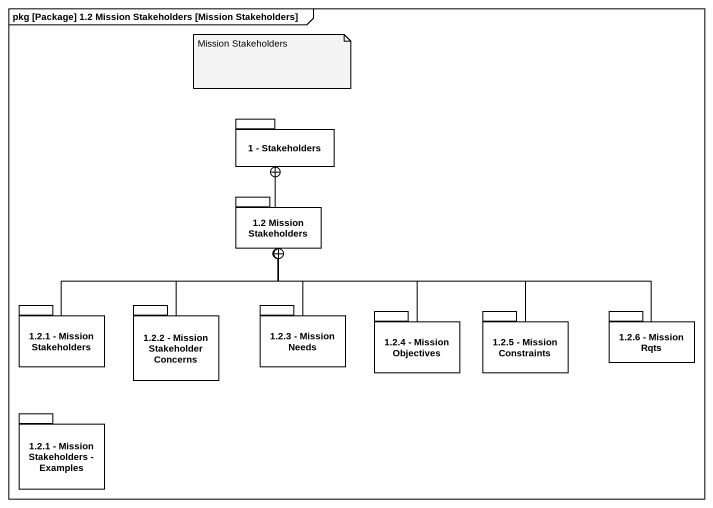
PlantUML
@startuml
mainframe pkg [Package] 1.2 Mission Stakeholders [Mission Stakeholders]
package "1 - Stakeholders" as p1_Stakeholders {
}
package "1.2 Mission Stakeholders" as p1_2_Mission_Stakeholders {
}
package "1.2.1 - Mission Stakeholders" as p1_2_1_Mission_Stakeholders {
}
package "1.2.2 - Mission Stakeholder Concerns" as p1_2_2_Mission_Stakeholder {
}
package "1.2.3 - Mission Needs" as p1_2_3_Mission_Needs {
}
package "1.2.4 - Mission Objectives" as p1_2_4_Mission_Objectives {
}
package "1.2.5 - Mission Constraints" as p1_2_5_Mission_Constraints {
}
package "1.2.6 - Mission Rqts" as p1_2_6_Mission_Rqts {
}
package "1.2.1 - Mission Stakeholders - Examples" as p1_2_1_Mission_Stakeholders_2 {
}
p1_2_Mission_Stakeholders -up-+ p1_Stakeholders
p1_2_1_Mission_Stakeholders -right-+ p1_2_Mission_Stakeholders
p1_2_2_Mission_Stakeholder -up-+ p1_2_Mission_Stakeholders
p1_2_3_Mission_Needs -up-+ p1_2_Mission_Stakeholders
p1_2_4_Mission_Objectives -up-+ p1_2_Mission_Stakeholders
p1_2_5_Mission_Constraints -left-+ p1_2_Mission_Stakeholders
p1_2_6_Mission_Rqts -left-+ p1_2_Mission_Stakeholders
note as N1
  Mission Stakeholders
end note
@enduml
